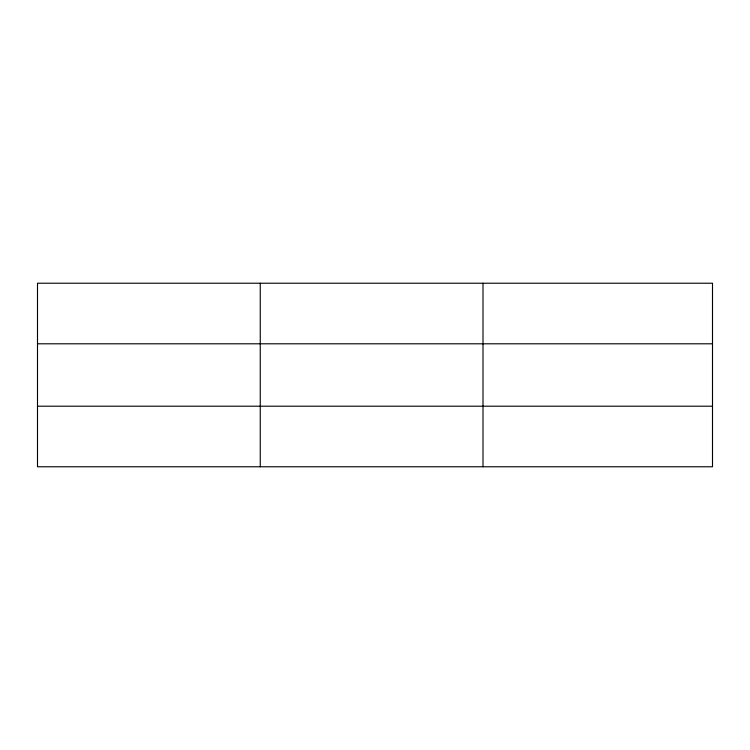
<?xml version="1.0" encoding="UTF-8"?>
<svg xmlns="http://www.w3.org/2000/svg" width="750" height="750" viewBox="0 0 750 750"><rect width="100%" height="100%" fill="white"/><g stroke="black" fill="none" stroke-linecap="round" stroke-linejoin="round"><path stroke-width="1.12" d="M260.25 466.772L260.25 283.228M483 466.772L483 283.228M712.5 343.8L712.5 283.228L37.5 283.228L37.5 466.772L712.5 466.772L712.5 343.8L37.5 343.8M37.5 406.2L712.5 406.2"/></g></svg>
